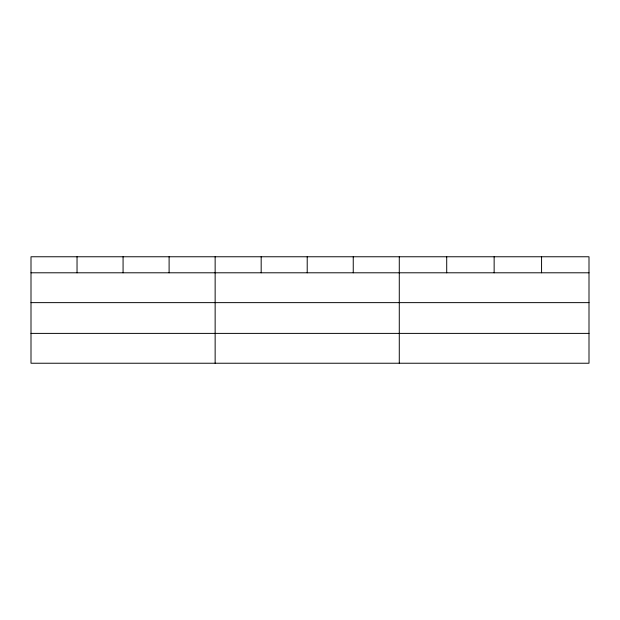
<?xml version="1.0" encoding="UTF-8"?>
<svg xmlns="http://www.w3.org/2000/svg" width="620" height="620" viewBox="0 0 620 620"><rect width="100%" height="100%" fill="white"/><g stroke="black" fill="none" stroke-linecap="round" stroke-linejoin="round"><path stroke-width="0.93" d="M589 302.637L589 256.765L31 256.765L31 363.235L589 363.235L589 302.637L31 302.637M31 272.792L589 272.792M31 333.389L589 333.389M541.57 256.765L541.57 272.792M494.14 256.765L494.14 272.792M446.71 256.765L446.71 272.792M399.28 256.765L399.28 363.235M353.245 256.765L353.245 272.792M307.21 256.765L307.21 272.792M261.175 256.765L261.175 272.792M215.14 256.765L215.14 363.235M169.105 256.765L169.105 272.792M123.07 256.765L123.07 272.792M77.035 256.765L77.035 272.792"/></g></svg>
